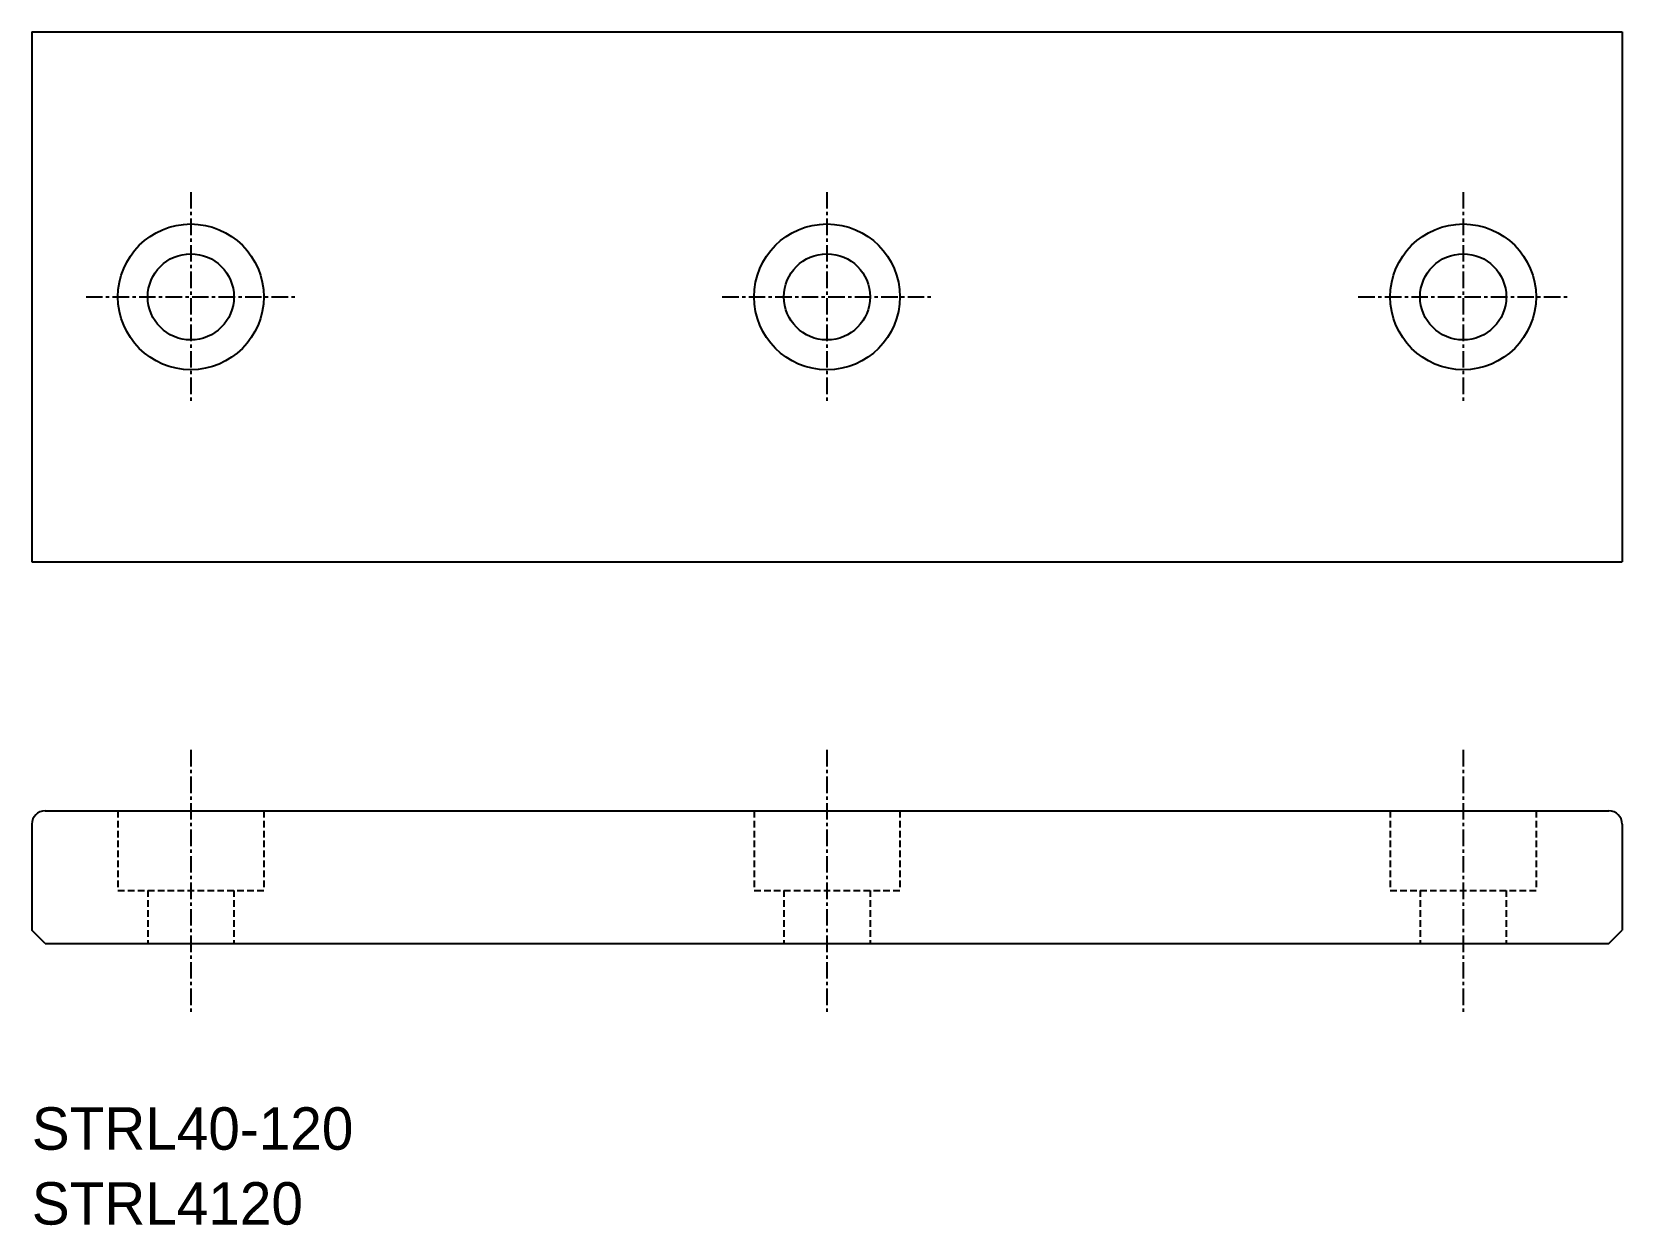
# Model space of a CAD drawing. Extents: x 10 to 130, y 10 to 100.
import ezdxf

# ---------------------------------------------------------------- set-up
doc = ezdxf.new("R2010")
doc.units = 0
doc.linetypes.add('CENTER', pattern=[2, 1.25, -0.25, 0.25, -0.25])
doc.linetypes.add('DASHED', pattern=[0.75, 0.5, -0.25])
doc.layers.get('0').update_dxf_attribs({"linetype": 'CONTINUOUS'})
doc.layers.add('CENTER', color=1, linetype='CENTER')

msp = doc.modelspace()

# ---------------------------------------------------------------- linework, layer by layer
at = {"color": 7, "linetype": 'CONTINUOUS'}
for p, q in [((10, 100), (10, 60)), ((10, 100), (130, 100)), ((130, 100), (130, 60)), ((10, 60), (130, 60)), ((11, 41.22), (129, 41.22)), ((10, 40.22), (10, 32.22)), ((130, 40.22), (130, 32.22)), ((11, 31.22), (10, 32.22)), ((11, 31.22), (129, 31.22)), ((129, 31.22), (130, 32.22))]:
    msp.add_line(p, q, dxfattribs=at)
at = {"color": 3, "linetype": 'DASHED'}
for p, q in [((16.5, 41.22), (16.5, 35.22)), ((27.5, 41.22), (27.5, 35.22)), ((64.5, 41.22), (64.5, 35.22)), ((75.5, 41.22), (75.5, 35.22)), ((112.5, 41.22), (112.5, 35.22)), ((123.5, 41.22), (123.5, 35.22)), ((16.5, 35.22), (27.5, 35.22)), ((18.75, 35.22), (18.75, 31.22)), ((25.25, 35.22), (25.25, 31.22)), ((64.5, 35.22), (75.5, 35.22)), ((66.75, 35.22), (66.75, 31.22)), ((73.25, 35.22), (73.25, 31.22)), ((112.5, 35.22), (123.5, 35.22)), ((114.75, 35.22), (114.75, 31.22)), ((121.25, 35.22), (121.25, 31.22)), ((27.5, 31.22), (27.5, 31.22)), ((75.5, 31.22), (75.5, 31.22)), ((123.5, 31.22), (123.5, 31.22))]:
    msp.add_line(p, q, dxfattribs=at)
at = {"color": 7, "linetype": 'CONTINUOUS'}
for centre, radius in [((22, 80), 5.5), ((70, 80), 5.5), ((118, 80), 5.5), ((22, 80), 3.25), ((70, 80), 3.25), ((118, 80), 3.25)]:
    msp.add_circle(centre, radius, dxfattribs=at)
for centre, start, end in [((11, 40.22), 90, 180), ((129, 40.22), 0, 90)]:
    msp.add_arc(centre, 1, start, end, dxfattribs=at)
at = {"layer": 'CENTER', "color": 1, "linetype": 'CENTER'}
for p, q in [((22, 87.91), (22, 72.09)), ((70, 87.91), (70, 72.09)), ((118, 87.91), (118, 72.09)), ((14.09, 80), (29.91, 80)), ((62.09, 80), (77.91, 80)), ((110.09, 80), (125.91, 80)), ((22, 45.81), (22, 25.93)), ((70, 45.81), (70, 25.93)), ((118, 45.81), (118, 25.93))]:
    msp.add_line(p, q, dxfattribs=at)

# ---------------------------------------------------------------- texts
at = {"color": 7, "linetype": 'CONTINUOUS'}
for s, p in [('STRL40-120', (10, 15.65)), ('STRL4120', (10, 10))]:
    msp.add_text(s, height=3.2, dxfattribs=at).set_placement(p)

doc.saveas('drawing.dxf')
